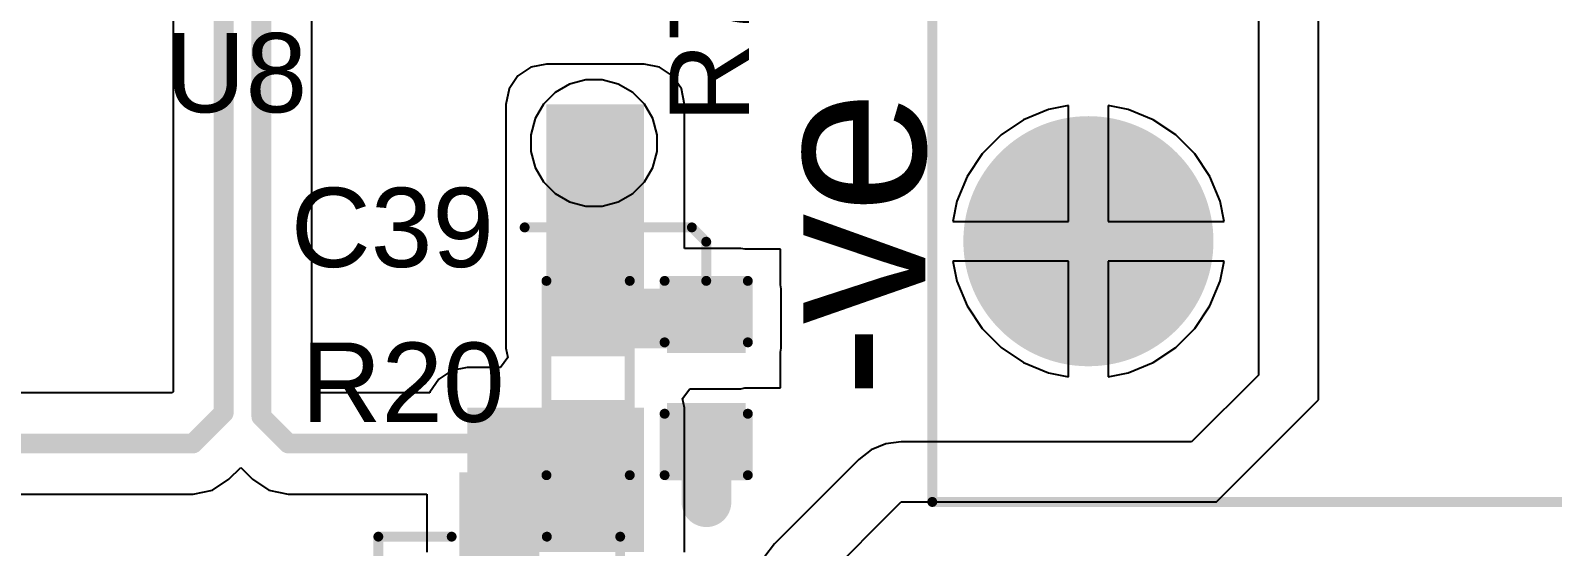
# Model space of a CAD drawing. Header units: millimetres. Extents: x -3 to 5437, y -3 to 5435.
# Drawn here: x 176.46 to 195.96, y 20.14 to 26.76 of the extents above; entities that cross this region are included whole.
import ezdxf

# ---------------------------------------------------------------- set-up
doc = ezdxf.new("R2010")
doc.units = ezdxf.units.MM
for name, color, linetype in [('BottomLayer', 5, 'Continuous'), ('BottomSolder', 6, 'Continuous'), ('MultiLayer', 9, 'Continuous'), ('PadHoleLayer', 156, 'Continuous'), ('TopLayer', 1, 'Continuous'), ('TopOverlay', 2, 'Continuous'), ('TopPaste', 8, 'Continuous'), ('TopSolder', 216, 'Continuous'), ('ViaHoleLayer', 16, 'Continuous')]:
    doc.layers.add(name, color=color, linetype=linetype)
doc.styles.add('Arial', font='', dxfattribs={"height": 0.2})
doc.styles.get('Arial').set_extended_font_data('Arial')

# ---------------------------------------------------------------- blocks, each defined once
blk = doc.blocks.new('SOT_23_147')
at = {"layer": 'TopLayer'}
for points in [[(-0.41, 1.46), (0.41, 1.46), (0.41, 0.54), (-0.41, 0.54)], [(-1.36, -0.54), (-0.54, -0.54), (-0.54, -1.46), (-1.36, -1.46)], [(0.54, -0.54), (1.36, -0.54), (1.36, -1.46), (0.54, -1.46)]]:
    blk.add_hatch(color=1, dxfattribs=at).paths.add_polyline_path(points)
at = {"layer": 'TopPaste'}
for points in [[(-0.41, 1.46), (0.41, 1.46), (0.41, 0.54), (-0.41, 0.54)], [(-1.36, -0.54), (-0.54, -0.54), (-0.54, -1.46), (-1.36, -1.46)], [(0.54, -0.54), (1.36, -0.54), (1.36, -1.46), (0.54, -1.46)]]:
    blk.add_hatch(color=8, dxfattribs=at).paths.add_polyline_path(points)
at = {"layer": 'TopSolder'}
for points in [[(-0.512, 1.562), (0.512, 1.562), (0.512, 0.438), (-0.512, 0.438)], [(-1.462, -0.438), (-0.438, -0.438), (-0.438, -1.562), (-1.462, -1.562)], [(0.438, -0.438), (1.462, -0.438), (1.462, -1.562), (0.438, -1.562)]]:
    blk.add_hatch(color=216, dxfattribs=at).paths.add_polyline_path(points)
at = {"layer": 'TopOverlay', "const_width": 0.127}
for points in [[(-1.549, -0.686), (-1.549, 0.737)], [(-1.549, 0.737), (-0.61, 0.737)], [(0.61, 0.737), (1.549, 0.737)], [(1.549, -0.686), (1.549, 0.737)], [(-0.33, -0.737), (0.33, -0.737)]]:
    blk.add_lwpolyline(points, dxfattribs=at)
at = {"layer": 'TopOverlay'}
for points, const_width in [([(-1.581, 0.737, 1), (-1.518, 0.737, 1)], 0.0635), ([(-1.581, 0.737, 1), (-1.518, 0.737, 1)], 0.0635), ([(-0.641, 0.737, 1), (-0.578, 0.737, 1)], 0.0635), ([(0.578, 0.737, 1), (0.641, 0.737, 1)], 0.0635), ([(1.518, 0.737, 1), (1.581, 0.737, 1)], 0.0635), ([(1.518, 0.737, 1), (1.581, 0.737, 1)], 0.0635), ([(-1.581, -0.686, 1), (-1.518, -0.686, 1)], 0.0635), ([(-0.362, -0.737, 1), (-0.298, -0.737, 1)], 0.0635), ([(0.298, -0.737, 1), (0.362, -0.737, 1)], 0.0635), ([(1.518, -0.686, 1), (1.581, -0.686, 1)], 0.0635), ([(-1.636, -1.143, 1), (-1.819, -1.143, 1)], 0.254), ([(-1.882, -1.143, 1), (-1.755, -1.143, 1)], 0.127), ([(-1.699, -1.143, 1), (-1.572, -1.143, 1)], 0.127)]:
    blk.add_lwpolyline(points, format="xyb", close=True, dxfattribs=dict(at, const_width=const_width))
blk = doc.blocks.new('TBP01R1_508_03BE_340')
at = {"layer": 'BottomLayer'}
blk.add_hatch(color=5, dxfattribs=at).paths.add_polyline_path([(-4.04, 1.5), (-1.04, 1.5), (-1.04, -1.5), (-4.04, -1.5)])
h = blk.add_hatch(color=5, dxfattribs=at)
edge = h.paths.add_edge_path()
edge.add_arc((2.54, 0), 1.5, 0, 360)
h = blk.add_hatch(color=5, dxfattribs=at)
edge = h.paths.add_edge_path()
edge.add_arc((7.62, 0), 1.5, 0, 360)
at = {"layer": 'BottomSolder'}
blk.add_hatch(color=6, dxfattribs=at).paths.add_polyline_path([(-4.142, 1.602), (-0.938, 1.602), (-0.938, -1.602), (-4.142, -1.602)])
h = blk.add_hatch(color=6, dxfattribs=at)
edge = h.paths.add_edge_path()
edge.add_arc((2.54, 0), 1.602, 0, 360)
h = blk.add_hatch(color=6, dxfattribs=at)
edge = h.paths.add_edge_path()
edge.add_arc((7.62, 0), 1.602, 0, 360)
at = {"layer": 'MultiLayer'}
blk.add_hatch(color=9, dxfattribs=at).paths.add_polyline_path([(-4.04, 1.5), (-1.04, 1.5), (-1.04, -1.5), (-4.04, -1.5)])
h = blk.add_hatch(color=9, dxfattribs=at)
edge = h.paths.add_edge_path()
edge.add_arc((2.54, 0), 1.5, 0, 360)
h = blk.add_hatch(color=9, dxfattribs=at)
edge = h.paths.add_edge_path()
edge.add_arc((7.62, 0), 1.5, 0, 360)
at = {"layer": 'PadHoleLayer'}
h = blk.add_hatch(color=156, dxfattribs=at)
edge = h.paths.add_edge_path()
edge.add_arc((-2.54, 0), 0.85, 0, 360)
h = blk.add_hatch(color=156, dxfattribs=at)
edge = h.paths.add_edge_path()
edge.add_arc((2.54, 0), 0.85, 0, 360)
h = blk.add_hatch(color=156, dxfattribs=at)
edge = h.paths.add_edge_path()
edge.add_arc((7.62, 0), 0.85, 0, 360)
at = {"layer": 'TopLayer'}
blk.add_hatch(color=1, dxfattribs=at).paths.add_polyline_path([(-4.04, 1.5), (-1.04, 1.5), (-1.04, -1.5), (-4.04, -1.5)])
h = blk.add_hatch(color=1, dxfattribs=at)
edge = h.paths.add_edge_path()
edge.add_arc((2.54, 0), 1.5, 0, 360)
h = blk.add_hatch(color=1, dxfattribs=at)
edge = h.paths.add_edge_path()
edge.add_arc((7.62, 0), 1.5, 0, 360)
at = {"layer": 'TopSolder'}
blk.add_hatch(color=216, dxfattribs=at).paths.add_polyline_path([(-4.142, 1.602), (-0.938, 1.602), (-0.938, -1.602), (-4.142, -1.602)])
h = blk.add_hatch(color=216, dxfattribs=at)
edge = h.paths.add_edge_path()
edge.add_arc((2.54, 0), 1.602, 0, 360)
h = blk.add_hatch(color=216, dxfattribs=at)
edge = h.paths.add_edge_path()
edge.add_arc((7.62, 0), 1.602, 0, 360)
at = {"layer": 'TopOverlay'}
for points, const_width in [([(-5.88, -2), (-5.88, 10)], 0.127), ([(10.96, 10), (-5.88, 10)], 0.127), ([(10.96, -2), (10.96, 10)], 0.127), ([(-3.2, 8.128), (-3.683, 8.611)], 0.254), ([(-2.388, 8.128), (-1.905, 8.611)], 0.254), ([(1.88, 8.128), (1.397, 8.611)], 0.254), ([(1.88, 8.128), (1.397, 8.611)], 0.254), ([(2.692, 8.128), (3.175, 8.611)], 0.254), ([(2.692, 8.128), (3.175, 8.611)], 0.254), ([(6.96, 8.128), (6.477, 8.611)], 0.254), ([(7.772, 8.128), (8.255, 8.611)], 0.254), ([(-2.388, 8.128), (-3.2, 8.128)], 0.254), ([(2.692, 8.128), (1.88, 8.128)], 0.254), ([(2.692, 8.128), (1.88, 8.128)], 0.254), ([(7.772, 8.128), (6.96, 8.128)], 0.254), ([(10.96, -2), (-5.88, -2)], 0.127)]:
    blk.add_lwpolyline(points, dxfattribs=dict(at, const_width=const_width))
for points, const_width in [([(-5.912, 10, 1), (-5.848, 10, 1)], 0.0635), ([(-5.912, 10, 1), (-5.848, 10, 1)], 0.0635), ([(10.928, 10, 1), (10.992, 10, 1)], 0.0635), ([(10.928, 10, 1), (10.992, 10, 1)], 0.0635), ([(-3.747, 8.611, 1), (-3.619, 8.611, 1)], 0.127), ([(-1.968, 8.611, 1), (-1.841, 8.611, 1)], 0.127), ([(1.333, 8.611, 1), (1.46, 8.611, 1)], 0.127), ([(1.333, 8.611, 1), (1.46, 8.611, 1)], 0.127), ([(3.111, 8.611, 1), (3.239, 8.611, 1)], 0.127), ([(3.111, 8.611, 1), (3.239, 8.611, 1)], 0.127), ([(6.413, 8.611, 1), (6.54, 8.611, 1)], 0.127), ([(8.191, 8.611, 1), (8.319, 8.611, 1)], 0.127), ([(-3.264, 8.128, 1), (-3.137, 8.128, 1)], 0.127), ([(-3.264, 8.128, 1), (-3.137, 8.128, 1)], 0.127), ([(-2.451, 8.128, 1), (-2.324, 8.128, 1)], 0.127), ([(-2.451, 8.128, 1), (-2.324, 8.128, 1)], 0.127), ([(1.816, 8.128, 1), (1.943, 8.128, 1)], 0.127), ([(1.816, 8.128, 1), (1.943, 8.128, 1)], 0.127), ([(1.816, 8.128, 1), (1.943, 8.128, 1)], 0.127), ([(1.816, 8.128, 1), (1.943, 8.128, 1)], 0.127), ([(2.629, 8.128, 1), (2.756, 8.128, 1)], 0.127), ([(2.629, 8.128, 1), (2.756, 8.128, 1)], 0.127), ([(2.629, 8.128, 1), (2.756, 8.128, 1)], 0.127), ([(2.629, 8.128, 1), (2.756, 8.128, 1)], 0.127), ([(6.896, 8.128, 1), (7.023, 8.128, 1)], 0.127), ([(6.896, 8.128, 1), (7.023, 8.128, 1)], 0.127), ([(7.709, 8.128, 1), (7.836, 8.128, 1)], 0.127), ([(7.709, 8.128, 1), (7.836, 8.128, 1)], 0.127), ([(-2.618, -1.702, 1), (-2.818, -1.702, 1)], 0.2), ([(-2.868, -1.702, 1), (-2.768, -1.702, 1)], 0.1), ([(-2.668, -1.702, 1), (-2.568, -1.702, 1)], 0.1), ([(-5.912, -2, 1), (-5.848, -2, 1)], 0.0635), ([(-5.912, -2, 1), (-5.848, -2, 1)], 0.0635), ([(10.928, -2, 1), (10.992, -2, 1)], 0.0635), ([(10.928, -2, 1), (10.992, -2, 1)], 0.0635)]:
    blk.add_lwpolyline(points, format="xyb", close=True, dxfattribs=dict(at, const_width=const_width))
blk = doc.blocks.new('RES_0603_451')
at = {"layer": 'TopLayer'}
for points in [[(-0.381, 0.4445), (-0.381, -0.4445), (-1.143, -0.4445), (-1.143, 0.4445)], [(1.143, 0.4445), (1.143, -0.4445), (0.381, -0.4445), (0.381, 0.4445)]]:
    blk.add_hatch(color=1, dxfattribs=at).paths.add_polyline_path(points)
at = {"layer": 'TopPaste'}
for points in [[(-0.381, 0.4445), (-0.381, -0.4445), (-1.143, -0.4445), (-1.143, 0.4445)], [(1.143, 0.4445), (1.143, -0.4445), (0.381, -0.4445), (0.381, 0.4445)]]:
    blk.add_hatch(color=8, dxfattribs=at).paths.add_polyline_path(points)
at = {"layer": 'TopSolder'}
for points in [[(-0.2794, 0.5461), (-0.2794, -0.5461), (-1.2446, -0.5461), (-1.2446, 0.5461)], [(1.2446, 0.5461), (1.2446, -0.5461), (0.2794, -0.5461), (0.2794, 0.5461)]]:
    blk.add_hatch(color=216, dxfattribs=at).paths.add_polyline_path(points)
at = {"layer": 'TopOverlay', "const_width": 0.127}
for points in [[(-1.2446, 0.5334), (-1.2446, -0.5334)], [(-1.2446, 0.5334), (1.2446, 0.5334)], [(1.2446, 0.5334), (1.2446, -0.5334)], [(-1.2446, -0.5334), (1.2446, -0.5334)]]:
    blk.add_lwpolyline(points, dxfattribs=at)
at = {"layer": 'TopOverlay', "const_width": 0.0635}
for points in [[(-1.27635, 0.5334, 1), (-1.21285, 0.5334, 1)], [(-1.27635, 0.5334, 1), (-1.21285, 0.5334, 1)], [(1.21285, 0.5334, 1), (1.27635, 0.5334, 1)], [(1.21285, 0.5334, 1), (1.27635, 0.5334, 1)], [(-1.27635, -0.5334, 1), (-1.21285, -0.5334, 1)], [(-1.27635, -0.5334, 1), (-1.21285, -0.5334, 1)], [(1.21285, -0.5334, 1), (1.27635, -0.5334, 1)], [(1.21285, -0.5334, 1), (1.27635, -0.5334, 1)]]:
    blk.add_lwpolyline(points, format="xyb", close=True, dxfattribs=at)
blk = doc.blocks.new('C__0603_488')
at = {"layer": 'TopLayer'}
for points in [[(-0.381, 0.445), (-0.381, -0.445), (-1.143, -0.445), (-1.143, 0.445)], [(1.143, 0.445), (1.143, -0.445), (0.381, -0.445), (0.381, 0.445)]]:
    blk.add_hatch(color=1, dxfattribs=at).paths.add_polyline_path(points)
at = {"layer": 'TopPaste'}
for points in [[(-0.381, 0.445), (-0.381, -0.445), (-1.143, -0.445), (-1.143, 0.445)], [(1.143, 0.445), (1.143, -0.445), (0.381, -0.445), (0.381, 0.445)]]:
    blk.add_hatch(color=8, dxfattribs=at).paths.add_polyline_path(points)
at = {"layer": 'TopSolder'}
for points in [[(-0.321, 0.504), (-0.321, -0.504), (-1.203, -0.504), (-1.203, 0.504)], [(1.203, 0.504), (1.203, -0.504), (0.321, -0.504), (0.321, 0.504)]]:
    blk.add_hatch(color=216, dxfattribs=at).paths.add_polyline_path(points)
at = {"layer": 'TopOverlay', "const_width": 0.127}
for points in [[(-1.245, -0.533), (-1.245, 0.533)], [(-0.457, 0.533), (-1.245, 0.533)], [(1.245, 0.533), (0.457, 0.533)], [(1.245, -0.533), (1.245, 0.533)], [(-0.457, -0.533), (-1.245, -0.533)], [(1.245, -0.533), (0.457, -0.533)]]:
    blk.add_lwpolyline(points, dxfattribs=at)
at = {"layer": 'TopOverlay', "const_width": 0.0635}
for points in [[(-1.276, 0.533, 1), (-1.213, 0.533, 1)], [(-1.276, 0.533, 1), (-1.213, 0.533, 1)], [(-0.489, 0.533, 1), (-0.425, 0.533, 1)], [(0.425, 0.533, 1), (0.489, 0.533, 1)], [(1.213, 0.533, 1), (1.276, 0.533, 1)], [(1.213, 0.533, 1), (1.276, 0.533, 1)], [(-1.276, -0.533, 1), (-1.213, -0.533, 1)], [(-1.276, -0.533, 1), (-1.213, -0.533, 1)], [(-0.489, -0.533, 1), (-0.425, -0.533, 1)], [(0.425, -0.533, 1), (0.489, -0.533, 1)], [(1.213, -0.533, 1), (1.276, -0.533, 1)], [(1.213, -0.533, 1), (1.276, -0.533, 1)]]:
    blk.add_lwpolyline(points, format="xyb", close=True, dxfattribs=at)

msp = doc.modelspace()

# ---------------------------------------------------------------- hatches: boundary and pattern name
at = {"layer": 'BottomLayer'}
h = msp.add_hatch(color=5, dxfattribs=at)
edge = h.paths.add_edge_path()
edge.add_arc((183.683, 25.313), 0.3, 0, 360)
h = msp.add_hatch(color=5, dxfattribs=at)
edge = h.paths.add_edge_path()
edge.add_arc((185.124, 20.711), 0.3, 0, 360)
at = {"layer": 'BottomSolder'}
h = msp.add_hatch(color=6, dxfattribs=at)
edge = h.paths.add_edge_path()
edge.add_arc((183.683, 25.313), 0.15, 0, 360)
h = msp.add_hatch(color=6, dxfattribs=at)
edge = h.paths.add_edge_path()
edge.add_arc((185.124, 20.711), 0.15, 0, 360)
at = {"layer": 'TopLayer'}
for points in [[(183.074, 22.683), (184.324, 22.683), (184.324, 25.807), (183.074, 25.807)], [(183.074, 22.683), (185.566, 22.683), (185.566, 23.445), (183.074, 23.445)], [(182.06, 20.073), (184.324, 20.073), (184.324, 21.921), (182.06, 21.921)]]:
    msp.add_hatch(color=1, dxfattribs=at).paths.add_polyline_path(points)
h = msp.add_hatch(color=1, dxfattribs=at)
edge = h.paths.add_edge_path()
edge.add_arc((183.683, 25.313), 0.3, 0, 360)
h = msp.add_hatch(color=1, dxfattribs=at)
edge = h.paths.add_edge_path()
edge.add_arc((185.124, 20.711), 0.3, 0, 360)
at = {"layer": 'TopSolder'}
h = msp.add_hatch(color=216, dxfattribs=at)
edge = h.paths.add_edge_path()
edge.add_arc((183.683, 25.313), 0.15, 0, 360)
h = msp.add_hatch(color=216, dxfattribs=at)
edge = h.paths.add_edge_path()
edge.add_arc((185.124, 20.711), 0.15, 0, 360)
at = {"layer": 'ViaHoleLayer'}
h = msp.add_hatch(color=16, dxfattribs=at)
edge = h.paths.add_edge_path()
edge.add_arc((183.683, 25.313), 0.15, 0, 360)
h = msp.add_hatch(color=16, dxfattribs=at)
edge = h.paths.add_edge_path()
edge.add_arc((185.124, 20.711), 0.15, 0, 360)

# ---------------------------------------------------------------- linework, layer by layer
at = {"layer": 'BottomLayer'}
for p, q in [((192.964, 22.022), (192.964, 82.956)), ((192.195, 82.54), (192.195, 22.34)), ((183.187, 25.959), (183.036, 25.809)), ((183.371, 26.066), (183.187, 25.959)), ((183.577, 26.121), (183.371, 26.066)), ((183.789, 26.121), (183.577, 26.121)), ((183.995, 26.066), (183.789, 26.121)), ((184.179, 25.959), (183.995, 26.066)), ((184.329, 25.809), (184.179, 25.959)), ((183.036, 25.809), (182.93, 25.625)), ((184.436, 25.625), (184.329, 25.809)), ((189.505, 25.742), (189.186, 25.61)), ((189.763, 25.793), (189.505, 25.742)), ((189.763, 24.309), (189.763, 25.793)), ((190.528, 25.742), (190.271, 25.793)), ((190.271, 25.793), (190.271, 24.309)), ((190.848, 25.61), (190.528, 25.742)), ((182.93, 25.625), (182.875, 25.419)), ((184.491, 25.419), (184.436, 25.625)), ((189.186, 25.61), (188.899, 25.418)), ((191.135, 25.418), (190.848, 25.61)), ((182.875, 25.419), (182.875, 25.206)), ((184.491, 25.206), (184.491, 25.419)), ((188.899, 25.418), (188.654, 25.174)), ((191.379, 25.174), (191.135, 25.418)), ((182.875, 25.206), (182.93, 25.001)), ((184.436, 25.001), (184.491, 25.206)), ((188.654, 25.174), (188.462, 24.886)), ((191.571, 24.886), (191.379, 25.174)), ((182.93, 25.001), (183.036, 24.817)), ((184.329, 24.817), (184.436, 25.001)), ((183.036, 24.817), (183.187, 24.666)), ((184.179, 24.666), (184.329, 24.817)), ((188.462, 24.886), (188.33, 24.567)), ((191.703, 24.567), (191.571, 24.886)), ((183.187, 24.666), (183.371, 24.56)), ((183.995, 24.56), (184.179, 24.666)), ((183.371, 24.56), (183.577, 24.505)), ((183.577, 24.505), (183.789, 24.505)), ((183.789, 24.505), (183.995, 24.56)), ((188.33, 24.567), (188.279, 24.309)), ((191.755, 24.309), (191.703, 24.567)), ((188.279, 24.309), (189.763, 24.309)), ((190.271, 24.309), (191.755, 24.309)), ((189.763, 23.801), (188.279, 23.801)), ((188.279, 23.801), (188.33, 23.544)), ((189.763, 22.318), (189.763, 23.801)), ((191.755, 23.801), (190.271, 23.801)), ((190.271, 23.801), (190.271, 22.318)), ((191.703, 23.544), (191.755, 23.801)), ((188.33, 23.544), (188.462, 23.225)), ((191.571, 23.225), (191.703, 23.544)), ((188.462, 23.225), (188.654, 22.937)), ((191.379, 22.937), (191.571, 23.225)), ((188.654, 22.937), (188.899, 22.693)), ((191.135, 22.693), (191.379, 22.937)), ((188.899, 22.693), (189.186, 22.501)), ((190.848, 22.501), (191.135, 22.693)), ((189.186, 22.501), (189.505, 22.369)), ((190.528, 22.369), (190.848, 22.501)), ((189.505, 22.369), (189.763, 22.318)), ((190.271, 22.318), (190.528, 22.369)), ((192.195, 22.34), (191.339, 21.484)), ((191.657, 20.715), (192.964, 22.022)), ((187.42, 21.458), (187.235, 21.381)), ((187.619, 21.484), (187.42, 21.458)), ((191.339, 21.484), (187.619, 21.484)), ((187.075, 21.259), (185.994, 20.178)), ((187.235, 21.381), (187.075, 21.259)), ((187.075, 21.259), (187.075, 21.259)), ((186.538, 19.634), (187.619, 20.715)), ((187.619, 20.715), (191.657, 20.715)), ((185.994, 20.178), (185.872, 20.018)), ((185.994, 20.178), (185.994, 20.178))]:
    msp.add_line(p, q, dxfattribs=at)
at = {"layer": 'TopLayer'}
for p, q in [((178.292, 27.159), (178.292, 22.124)), ((180.07, 22.111), (180.07, 27.185)), ((183.074, 26.325), (182.876, 26.286)), ((184.324, 26.325), (183.074, 26.325)), ((184.523, 26.286), (184.324, 26.325)), ((182.708, 26.174), (182.596, 26.005)), ((182.876, 26.286), (182.708, 26.174)), ((184.691, 26.174), (184.523, 26.286)), ((184.803, 26.005), (184.691, 26.174)), ((182.596, 26.005), (182.556, 25.807)), ((184.842, 25.807), (184.803, 26.005)), ((182.556, 25.807), (182.556, 23.445)), ((184.842, 23.963), (184.842, 25.807)), ((189.505, 25.742), (189.186, 25.61)), ((189.763, 25.793), (189.505, 25.742)), ((189.763, 24.309), (189.763, 25.793)), ((190.528, 25.742), (190.271, 25.793)), ((190.271, 25.793), (190.271, 24.309)), ((190.848, 25.61), (190.528, 25.742)), ((189.186, 25.61), (188.899, 25.418)), ((191.135, 25.418), (190.848, 25.61)), ((188.899, 25.418), (188.654, 25.174)), ((191.379, 25.174), (191.135, 25.418)), ((188.654, 25.174), (188.462, 24.886)), ((191.571, 24.886), (191.379, 25.174)), ((188.462, 24.886), (188.33, 24.567)), ((191.703, 24.567), (191.571, 24.886)), ((188.33, 24.567), (188.279, 24.309)), ((191.755, 24.309), (191.703, 24.567)), ((188.279, 24.309), (189.763, 24.309)), ((190.271, 24.309), (191.755, 24.309)), ((185.566, 23.963), (184.842, 23.963)), ((185.616, 23.953), (185.566, 23.963)), ((186.074, 23.953), (185.616, 23.953)), ((186.074, 23.495), (186.074, 23.953)), ((189.763, 23.801), (188.279, 23.801)), ((188.279, 23.801), (188.33, 23.544)), ((189.763, 22.318), (189.763, 23.801)), ((191.755, 23.801), (190.271, 23.801)), ((190.271, 23.801), (190.271, 22.318)), ((191.703, 23.544), (191.755, 23.801)), ((182.556, 23.445), (182.556, 22.683)), ((186.083, 23.445), (186.074, 23.495)), ((186.083, 22.683), (186.083, 23.445)), ((188.33, 23.544), (188.462, 23.225)), ((191.571, 23.225), (191.703, 23.544)), ((188.462, 23.225), (188.654, 22.937)), ((191.379, 22.937), (191.571, 23.225)), ((188.654, 22.937), (188.899, 22.693)), ((191.135, 22.693), (191.379, 22.937)), ((182.556, 22.683), (182.579, 22.566)), ((186.074, 22.633), (186.083, 22.683)), ((186.074, 22.175), (186.074, 22.633)), ((188.899, 22.693), (189.186, 22.501)), ((190.848, 22.501), (191.135, 22.693)), ((182.06, 22.439), (181.862, 22.4)), ((182.485, 22.439), (182.06, 22.439)), ((182.579, 22.566), (182.485, 22.439)), ((189.186, 22.501), (189.505, 22.369)), ((190.528, 22.369), (190.848, 22.501)), ((181.694, 22.287), (181.582, 22.119)), ((181.862, 22.4), (181.694, 22.287)), ((189.505, 22.369), (189.763, 22.318)), ((190.271, 22.318), (190.528, 22.369)), ((178.28, 22.111), (168.615, 22.111)), ((178.292, 22.124), (178.28, 22.111)), ((181.58, 22.111), (180.07, 22.111)), ((181.582, 22.119), (181.58, 22.111)), ((184.819, 22.038), (184.913, 22.165)), ((184.842, 21.921), (184.819, 22.038)), ((184.913, 22.165), (185.566, 22.165)), ((185.566, 22.165), (185.616, 22.175)), ((185.616, 22.175), (186.074, 22.175)), ((184.842, 20.073), (184.842, 21.921)), ((179.006, 21.006), (179.157, 21.157)), ((179.157, 21.157), (179.308, 21.006)), ((178.548, 20.816), (178.796, 20.866)), ((178.796, 20.866), (179.006, 21.006)), ((179.308, 21.006), (179.518, 20.866)), ((179.518, 20.866), (179.766, 20.816)), ((168.615, 20.816), (178.548, 20.816)), ((179.766, 20.816), (181.542, 20.816)), ((181.542, 20.816), (181.542, 20.073))]:
    msp.add_line(p, q, dxfattribs=at)
for points, const_width in [([(179.422, 21.808), (179.422, 65.459)], 0.254), ([(178.94, 21.856), (178.94, 65.259)], 0.254), ([(178.548, 21.464), (178.94, 21.856)], 0.254), ([(179.422, 21.808), (179.766, 21.464)], 0.254), ([(185.124, 20.711), (185.124, 21.537)], 0.635), ([(167.662, 21.464), (178.548, 21.464)], 0.254), ([(179.766, 21.464), (183.608, 21.464)], 0.254)]:
    msp.add_lwpolyline(points, dxfattribs=dict(at, const_width=const_width))
for points, const_width in [([(178.876, 21.856, 1), (179.003, 21.856, 1)], 0.127), ([(178.876, 21.856, 1), (179.003, 21.856, 1)], 0.127), ([(179.359, 21.808, 1), (179.486, 21.808, 1)], 0.127), ([(179.359, 21.808, 1), (179.486, 21.808, 1)], 0.127), ([(184.965, 21.537, 1), (185.283, 21.537, 1)], 0.318), ([(178.484, 21.464, 1), (178.611, 21.464, 1)], 0.127), ([(178.484, 21.464, 1), (178.611, 21.464, 1)], 0.127), ([(179.703, 21.464, 1), (179.83, 21.464, 1)], 0.127), ([(179.703, 21.464, 1), (179.83, 21.464, 1)], 0.127), ([(183.544, 21.464, 1), (183.671, 21.464, 1)], 0.127), ([(184.965, 20.711, 1), (185.283, 20.711, 1)], 0.318)]:
    msp.add_lwpolyline(points, format="xyb", close=True, dxfattribs=dict(at, const_width=const_width))
at = {"layer": 'TopOverlay', "const_width": 0.127}
for points in [[(182.795, 24.232), (184.937, 24.232)], [(184.937, 24.232), (185.121, 24.048)], [(185.121, 23.547), (185.121, 24.048)]]:
    msp.add_lwpolyline(points, dxfattribs=at)
at = {"layer": 'TopOverlay', "const_width": 0.0635}
for points in [[(182.763, 24.232, 1), (182.827, 24.232, 1)], [(184.906, 24.232, 1), (184.969, 24.232, 1)], [(184.906, 24.232, 1), (184.969, 24.232, 1)], [(185.089, 24.048, 1), (185.153, 24.048, 1)], [(185.089, 24.048, 1), (185.153, 24.048, 1)], [(185.089, 23.547, 1), (185.153, 23.547, 1)]]:
    msp.add_lwpolyline(points, format="xyb", close=True, dxfattribs=at)

# ---------------------------------------------------------------- block references
for name, p, rotation in [('TBP01R1_508_03BE_340', (190.017, 31.675), 270), ('RES_0603_451', (183.608, 22.302), 90), ('C__0603_488', (185.121, 22.302), 270)]:
    msp.add_blockref(name, p, dxfattribs=dict(rotation=rotation))
msp.add_blockref('SOT_23_147', (182.47, 19.533))

# ---------------------------------------------------------------- texts
at = {"layer": 'TopOverlay', "style": 'Arial'}
for s, height, p in [('R77', 1.016, (185.67, 25.571)), ('-ve', 2.032, (187.926, 22.044))]:
    msp.add_text(s, height=height, rotation=90, dxfattribs=at).set_placement(p)
for s, p in [('U8', (178.195, 25.706)), ('C39', (179.799, 23.724)), ('R20', (179.935, 21.741))]:
    msp.add_text(s, height=1.016, dxfattribs=at).set_placement(p)

doc.saveas('drawing.dxf')
